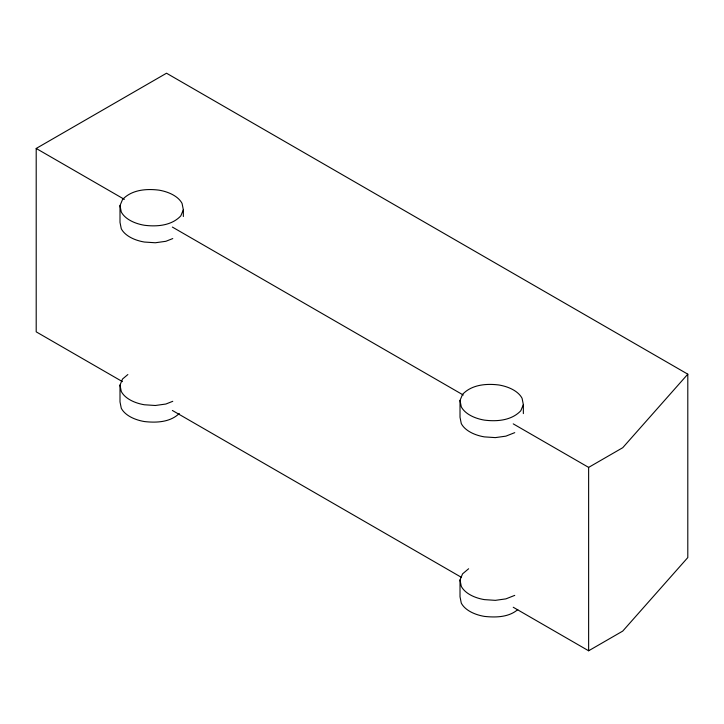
<?xml version="1.0" encoding="UTF-8"?>
<svg xmlns="http://www.w3.org/2000/svg" width="724" height="724" viewBox="0 0 724 724"><rect width="100%" height="100%" fill="white"/><g stroke="black" fill="none" stroke-linecap="round" stroke-linejoin="round"><path stroke-width="1.09" d="M513.235 607.255L588.63 650.786L622.74 631.093L687.8 557.561L687.8 374.172L166.52 73.215L36.2 148.456L36.2 331.845L122.401 381.611M127.858 374.543L122.555 379.005L120.003 385.105L120.003 401.874L121.27 408.227A34.236 19.765 0 0 0 144.329 421.54C156.266 422.925 170.194 422.336 179.28 413.467M183.344 216.521L183.344 209.815L182.077 203.462A34.236 19.765 0 0 0 159.018 190.15C146.384 188.539 131.795 189.715 122.555 199.498L120.003 205.598L120.003 222.368L121.27 228.721A34.236 19.765 0 0 0 144.329 242.033L155.334 242.766L165.887 241.291L172.764 238.567M468.627 568.756L462.564 573.861L460.012 579.951L460.012 596.73L461.279 603.074A34.236 19.765 0 0 0 484.338 616.386C495.632 617.635 508.737 617.364 517.778 609.599M523.352 413.612L523.352 404.671L522.085 398.318A34.236 19.765 0 0 0 499.026 385.005C486.392 383.394 471.804 384.571 462.564 394.354L460.012 400.444L460.012 417.214L461.279 423.567A34.236 19.765 0 0 0 484.338 436.88L495.343 437.613L505.895 436.147L514.746 432.644M588.63 650.786L588.63 467.396L622.74 447.704L687.8 374.172M183.344 209.815L180.792 215.915C171.552 225.698 156.963 226.865 144.329 225.255A34.236 19.765 0 0 1 121.27 211.942L120.003 205.598M523.352 404.671L520.8 410.761C511.569 420.544 496.972 421.721 484.338 420.11A34.236 19.765 0 0 1 461.279 406.798L460.012 400.444M172.764 401.304L165.887 404.028L155.334 405.494L144.329 404.761A34.236 19.765 0 0 1 121.27 391.449L120.003 385.105M514.746 595.381L505.895 598.875L495.343 600.35L484.338 599.617A34.236 19.765 0 0 1 461.279 586.304L460.012 579.951M36.2 148.456L124.356 199.353M172.357 227.065L463.279 395.023M513.235 423.866L588.63 467.396M172.357 410.454L461.315 577.281"/></g></svg>
